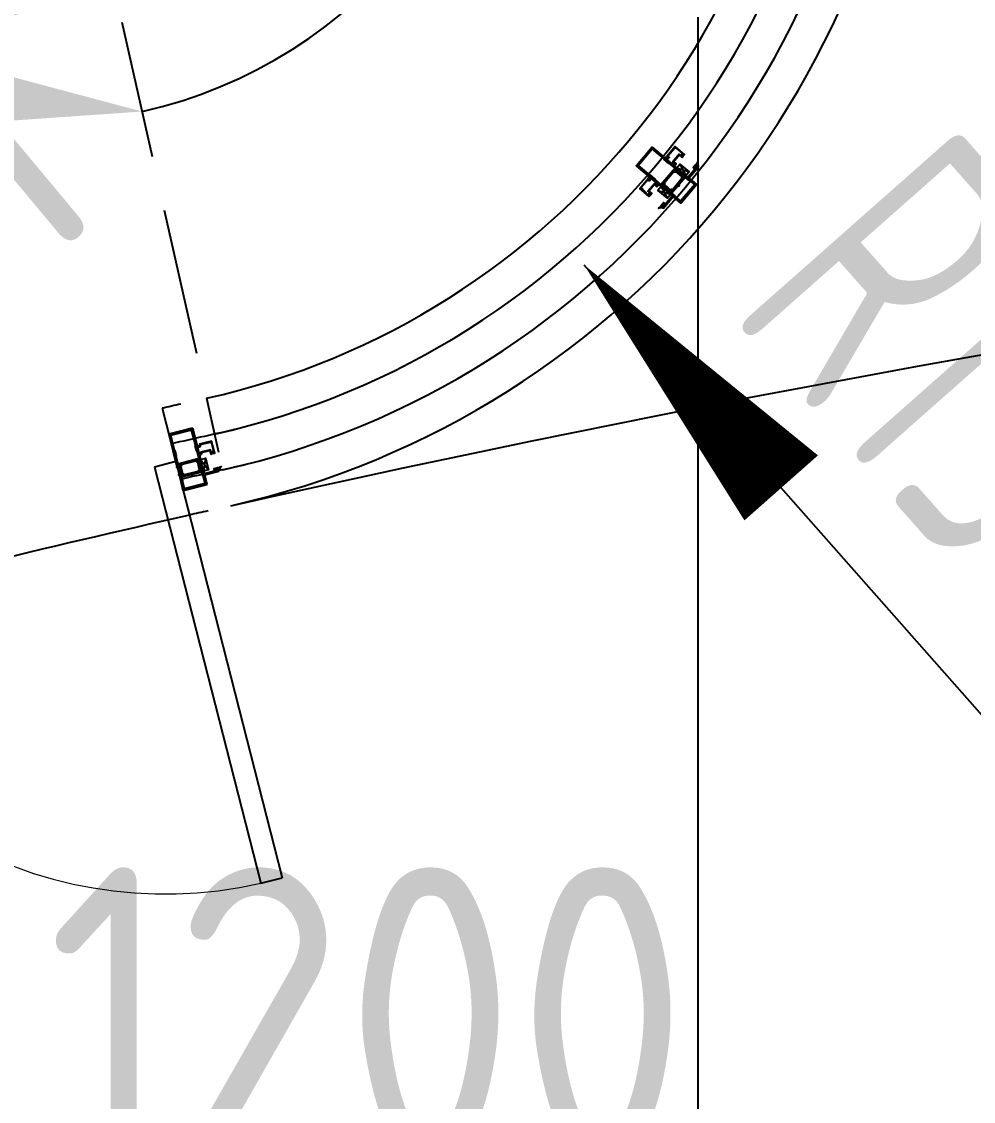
# Model space of a CAD drawing. Header units: inches. Extents: x 0 to 1813292486, y 0 to 3473589894.
# Drawn here: x 600666557 to 600668286, y 3473204879 to 3473206840 of the extents above; entities that cross this region are included whole.
import ezdxf

# ---------------------------------------------------------------- set-up
doc = ezdxf.new("R2010")
doc.units = ezdxf.units.IN
doc.header["$LTSCALE"] = 1000
doc.header["$MEASUREMENT"] = 0
for name, pattern in [('AX-MALL-DIM-P02$0$DASH', [0.35, 0.25, -0.1]), ('AX-MALL-GIRD-200$0$DOTE', [2.42, 2, -0.2, 0.02, -0.2]), ('AX-MALL-WALL-P02-QT$0$DASH', [0.35, 0.25, -0.1])]:
    doc.linetypes.add(name, pattern=pattern)
for name, color, linetype in [('A-Anno-Note', 241, 'Continuous'), ('AX-MALL-DIM-P02$0$A-Anno-Dims', 3, 'Continuous'), ('AX-MALL-DIM-P02$0$A-Detl-Patt', 8, 'Continuous'), ('AX-MALL-DIM-P02$0$A-Detl-Thin', 131, 'Continuous'), ('AX-MALL-GIRD-200$0$A-Grid', 222, 'AX-MALL-GIRD-200$0$DOTE'), ('AX-MALL-P02-200$0$A-Anno-Note', 241, 'Continuous'), ('AX-MALL-WALL-P02$0$A-Anno-Note', 241, 'Continuous'), ('AX-MALL-WALL-P02-QT$0$A-Anno-Note', 241, 'Continuous'), ('AX-MALL-WALL-P02-QT$0$A-Curt', 151, 'Continuous'), ('AX-MALL-WALL-P02-QT$0$A-Detl-Patt', 8, 'Continuous'), ('AX-MALL-WALL-P02-QT$0$A-Detl-Thin', 131, 'Continuous'), ('AX-MALL-WALL-P02-QT$0$A-Wind', 4, 'Continuous'), ('AX-MALL-WALL-P02-QT$0$GASKET', 2, 'Continuous'), ('AX-MALL-WALL-P02-QT$0$STSF', 2, 'Continuous'), ('AX-MALL-ZTKD-P02$0$A-Anno-Note', 241, 'Continuous')]:
    doc.layers.add(name, color=color, linetype=linetype)
doc.layers.add('AX-MALL-WALL-P02-QT$0$AM_SUPPR', color=6, linetype='Continuous', lineweight=30)
doc.layers.add('AX-MALL-WALL-P02-QT$0$M-AUX-TO-ARCH', color=1, linetype='Continuous', plot=False)
doc.styles.add('AX-MALL-DIM-P02$0$_TCH_DIM', font='gbenor.shx')
doc.styles.add('AX-MALL-DIM-P02$0$_TCH_DIM_T3', font='gbenor.shx')
doc.dimstyles.new('AX-MALL-DIM-P02$0$_TCH_ARCH&&180', dxfattribs={"dimtxt": 535.5, "dimasz": 270, "dimexe": 450, "dimexo": 450, "dimgap": 137.25, "dimtad": 1, "dimdec": 0, "dimzin": 0, "dimdsep": 46, "dimtxsty": 'AX-MALL-DIM-P02$0$_TCH_DIM_T3', "dimblk": 'AX-MALL-DIM-P02$0$_ArchTick', "dimcen": 0.09, "dimclrt": 7, "dimazin": 2, "dimtfac": 1, "dimtdec": 0, "dimtix": 1, "dimtmove": 2, "dimatfit": 3, "dimfxl": 500, "dimtolj": 1, "dimtzin": 0, "dimarcsym": 0})
doc.dimstyles.new('AX-MALL-DIM-P02$0$_TCH_ARROW&&180', dxfattribs={"dimtxt": 535.5, "dimasz": 540, "dimexe": 450, "dimexo": 450, "dimgap": 137.25, "dimtad": 1, "dimdec": 0, "dimzin": 0, "dimdsep": 46, "dimtxsty": 'AX-MALL-DIM-P02$0$_TCH_DIM_T3', "dimcen": 0.09, "dimclrt": 7, "dimaunit": 1, "dimadec": 3, "dimazin": 2, "dimtfac": 1, "dimtdec": 0, "dimtix": 1, "dimtmove": 2, "dimatfit": 3, "dimfxl": 500, "dimtolj": 1, "dimtzin": 0, "dimarcsym": 0})

# ---------------------------------------------------------------- blocks, each defined once
blk = doc.blocks.new('AX-MALL-GIRD-200')
at = {"layer": 'AX-MALL-GIRD-200$0$A-Grid'}
blk.add_line((600458766.1, 3473023090), (600497495.7, 3473127053.7), dxfattribs=at)
blk = doc.blocks.new('AX-MALL-WALL-P02-QT$0$tj')
at = {"layer": 'AX-MALL-WALL-P02-QT$0$A-Detl-Patt'}
h = blk.add_hatch(dxfattribs=at)
h.set_pattern_fill('STEEL', color=256, scale=100, angle=50.4318)
h.set_pattern_definition([(75, (-14278.2, 156289.83), (-153.340725, 41.087523), []), (75, (-14317.88, 156358.57), (-153.340725, 41.087523), [])])
edge = h.paths.add_edge_path()
edge.add_arc((274303, 370915.4), 354853.2, 270.960109, 275.951313)
edge.add_line((311095.3, 17974.7), (323404.3, 17664.9))
edge.add_arc((337498.6, -5423), 27050, 84.42965, 121.40246, ccw=False)
edge.add_line((340124.3, 21499.2), (352435.6, 23411.5))
edge.add_line((352435.6, 23411.5), (352460.3, 23263.6))
edge.add_arc((262949, 558936.3), 543100, 279.486523, 288.50533)
edge.add_line((435325, 43917.8), (435185.9, 44187.6))
edge.add_arc((262949, 558936.3), 542800, 279.518166, 288.500444, ccw=False)
edge.add_line((352706.5, 23609), (352681.7, 23756.9))
edge.add_line((352681.7, 23756.9), (340117.8, 21803.8))
edge.add_arc((337510.1, -5455), 27383.3, 84.53553, 121.20268)
edge.add_line((323323.7, 17967), (311085.8, 18275))
edge.add_arc((274273.8, 371474.5), 355112.7, 270.964111, 275.950126, ccw=False)
edge.add_line((280249, 16412.1), (280249, 16112))
blk = doc.blocks.new('AX-MALL-WALL-P02-QT$0$1')
at = {"layer": 'AX-MALL-WALL-P02-QT$0$A-Detl-Patt', "linetype": 'AX-MALL-WALL-P02-QT$0$DASH', "extrusion": (0, 0, -1)}
for p, q in [((108521.7, -109072.2), (108772.2, -108543.5)), ((108548.8, -109085), (108799.3, -108556.4)), ((108799.3, -108556.4), (108772.2, -108543.5)), ((109579.1, -109573.1), (109829.5, -109044.4)), ((109829.5, -109044.4), (109856.6, -109057.2)), ((109606.2, -109585.9), (109856.6, -109057.2)), ((108521.7, -109072.2), (108548.8, -109085)), ((109606.2, -109585.9), (109579.1, -109573.1))]:
    blk.add_line(p, q, dxfattribs=at)
at = {"layer": 'AX-MALL-WALL-P02-QT$0$A-Detl-Patt', "linetype": 'AX-MALL-WALL-P02-QT$0$DASH', "lineweight": 13, "extrusion": (0, 0, -1)}
blk.add_lwpolyline([(-108799.2, -108556.5, 0.406722), (-109064, -109329.1, 0.406722), (-109829.4, -109044.6)], format="xyb", dxfattribs=at)
at = {"layer": 'AX-MALL-WALL-P02-QT$0$A-Detl-Patt', "linetype": 'AX-MALL-WALL-P02-QT$0$DASH', "lineweight": 13}
blk.add_lwpolyline([(108478.9, -109162.6), (109563.4, -109676.3), (109649, -109495.5), (108564.5, -108981.8)], close=True, dxfattribs=at)
blk = doc.blocks.new('AX-MALL-WALL-P02-QT$0$A$C0A607B9E')
at = {"linetype": 'Continuous'}
h = blk.add_hatch(dxfattribs=at)
h.set_pattern_fill('ANSI37', color=1)
h.set_pattern_definition([(45, (-14339043.6352, -8955566.6047), (-1.12253201513, 1.12253201513), []), (135, (-14339043.6352, -8955566.6047), (-1.12253201513, -1.12253201513), [])])
edge = h.paths.add_edge_path()
edge.add_arc((-0.9, 1.2), 0.3, 90, 158.929)
edge.add_arc((-10.5, 4.9), 10, 296.683, 338.929, ccw=False)
edge.add_arc((-5.9, -4.3), 0.3, 116.683, 276.6693)
edge.add_arc((-6.9, 4.3), 9, 276.6693, 314.4305)
edge.add_arc((-0.4, -2.3), 0.3, 15.9653, 134.4305, ccw=False)
edge.add_line((-0.1, -2.2), (0.3, -3.7))
edge.add_arc((0.7, -3.6), 0.4, 195.9653, 344.0347)
edge.add_line((1.1, -3.7), (1.5, -2.2))
edge.add_arc((1.8, -2.3), 0.3, 15.9653, 164.0347, ccw=False)
edge.add_line((2.1, -2.2), (2.5, -3.7))
edge.add_arc((2.9, -3.6), 0.4, 195.9653, 344.0347)
edge.add_line((3.3, -3.7), (3.7, -2.2))
edge.add_arc((4, -2.3), 0.3, 15.9653, 164.0347, ccw=False)
edge.add_line((4.3, -2.2), (4.7, -3.7))
edge.add_arc((5.1, -3.6), 0.4, 195.9653, 344.0347)
edge.add_line((5.5, -3.7), (5.9, -2.2))
edge.add_arc((6.2, -2.3), 0.3, 15.9653, 164.0347, ccw=False)
edge.add_line((6.5, -2.2), (6.9, -3.7))
edge.add_arc((7.3, -3.6), 0.4, 195.9653, 360)
edge.add_line((7.7, -3.6), (7.7, -0.3))
edge.add_arc((7.4, -0.3), 0.3, 0, 90)
edge.add_line((7.4, 0), (0, 0))
edge.add_line((0, 0), (0, 1.5))
edge.add_line((0, 1.5), (-0.9, 1.5))
at = {"color": 1, "linetype": 'Continuous'}
blk.add_lwpolyline([(-0.9, 1.5, 0.310169), (-1.2, 1.3, -0.18645), (-6, -4, 0.838998), (-5.9, -4.6, 0.166272), (-0.6, -2.1, -0.568456), (-0.1, -2.2), (0.3, -3.7, 0.754029), (1.1, -3.7), (1.5, -2.2, -0.754029), (2.1, -2.2), (2.5, -3.7, 0.754029), (3.3, -3.7), (3.7, -2.2, -0.754029), (4.3, -2.2), (4.7, -3.7, 0.754029), (5.5, -3.7), (5.9, -2.2, -0.754029), (6.5, -2.2), (6.9, -3.7, 0.869553), (7.7, -3.6), (7.7, -0.3, 0.414214), (7.4, 0), (0, 0), (0, 1.5)], format="xyb", close=True, dxfattribs=at)
blk = doc.blocks.new('AX-MALL-WALL-P02-QT$0$尺寸分格点')
at = {"ltscale": 10}
h = blk.add_hatch(color=1, dxfattribs=at)
h.dxf.hatch_style = 1
edge = h.paths.add_edge_path()
edge.add_line((0, -1.5), (0, 0))
edge.add_line((0, 0), (-1.5, 0))
edge.add_arc((0, 0), 1.5, 180, 270)
edge = h.paths.add_edge_path()
edge.add_line((0, 1.5), (0, 0))
edge.add_line((0, 0), (1.5, 0))
edge.add_arc((0, 0), 1.5, 0, 90)
for p, q in [((-2.5, 0), (2.5, 0)), ((0, -2.5), (0, 2.5))]:
    blk.add_line(p, q)
blk.add_circle((0, 0), 1.5)
blk = doc.blocks.new('AX-MALL-WALL-P02-QT$0$定位点')
blk.add_blockref('AX-MALL-WALL-P02-QT$0$尺寸分格点', (0, 0))
blk = doc.blocks.new('AX-MALL-WALL-P02-QT$0$A$C40565891')
h = blk.add_hatch()
h.set_pattern_fill('NET', color=6, scale=0.5, angle=315)
h.set_pattern_definition([(225, (-8954763.8857, -14331520.9494), (-1.12253201513, 1.12253201513), []), (135, (-8954763.8857, -14331520.9494), (1.12253201513, 1.12253201513), [])])
edge = h.paths.add_edge_path()
edge.add_line((-2.9, -1), (-17.1, -1))
edge.add_arc((-17.1, -2), 1, 90, 120)
edge.add_line((-17.6, -1.1), (-19.3, -2.1))
edge.add_line((-19.3, -2.1), (-19.6, -2.1))
edge.add_arc((-19.6, -1.7), 0.4, 180, 270, ccw=False)
edge.add_line((-20, -1.7), (-20, 1.7))
edge.add_arc((-19.6, 1.7), 0.4, 90, 180, ccw=False)
edge.add_line((-19.6, 2.1), (-19.3, 2.1))
edge.add_line((-19.3, 2.1), (-17.6, 1.1))
edge.add_arc((-17.1, 2), 1, 240, 270)
edge.add_line((-17.1, 1), (-2.9, 1))
edge.add_arc((-2.9, 2), 1, 270, 300)
edge.add_line((-2.4, 1.1), (-0.7, 2.1))
edge.add_line((-0.7, 2.1), (-0.4, 2.1))
edge.add_arc((-0.4, 1.7), 0.4, 0, 90, ccw=False)
edge.add_line((0, 1.7), (0, -1.7))
edge.add_arc((-0.4, -1.7), 0.4, 270, 360, ccw=False)
edge.add_line((-0.4, -2.1), (-0.7, -2.1))
edge.add_line((-0.7, -2.1), (-2.4, -1.1))
edge.add_arc((-2.9, -2), 1, 60, 90)
at = {"layer": 'AX-MALL-WALL-P02-QT$0$STSF', "lineweight": 40}
blk.add_lwpolyline([(-2.9, -1), (-17.1, -1, 0.131652), (-17.6, -1.1), (-19.3, -2.1), (-19.6, -2.1, -0.414214), (-20, -1.7), (-20, 1.7, -0.414214), (-19.6, 2.1), (-19.3, 2.1), (-17.6, 1.1, 0.131652), (-17.1, 1), (-2.9, 1, 0.131652), (-2.4, 1.1), (-0.7, 2.1), (-0.4, 2.1, -0.414214), (0, 1.7), (0, -1.7, -0.414214), (-0.4, -2.1), (-0.7, -2.1), (-2.4, -1.1, 0.131652)], format="xyb", close=True, dxfattribs=at)
blk = doc.blocks.new('AX-MALL-WALL-P02-QT$0$A$C5DA96DE0')
at = {"layer": 'AX-MALL-WALL-P02-QT$0$AM_SUPPR', "color": 3}
for points in [[(-22, 105.2), (-22, 46.6, -0.414214), (-21.7, 46.3), (-21.7, 45.3, -0.414214), (-21.9, 45.1), (-22.1, 45.1, 0.315299), (-22.3, 45), (-22.9, 43.4, 0.548619), (-22.7, 43.1), (-20, 43.3, 0.176327), (-19.8, 43.4), (-19.5, 43.8, 0.57735), (-19.5, 44.1), (-19.7, 44.1, -0.310745), (-19.9, 44.3), (-20.2, 46.2), (-20.2, 46.3, -0.664495), (-19.4, 46.7, 0.196262), (-19.2, 46.6), (-15.8, 46.6, -0.414214), (-15.5, 46.3), (-15.5, 46), (-16.5, 44.3, 0.57968), (-16.4, 44.1), (-15.1, 44.1, 0.266079), (-14.2, 44.6), (-13.3, 46.1, -0.266079), (-12.5, 46.6), (-12.5, 46.6), (12.5, 46.6, -0.266079), (13.3, 46.1), (14.2, 44.6, 0.266079), (15.1, 44.1), (16.4, 44.1, 0.57968), (16.5, 44.3), (15.5, 46), (15.5, 46.3, -0.414214), (15.8, 46.6), (19.2, 46.6, 0.196262), (19.4, 46.7, -0.664495), (20.2, 46.3), (20.2, 46.2), (19.9, 44.3, -0.310745), (19.7, 44.1), (19.5, 44.1, 0.57735), (19.5, 43.8), (19.8, 43.4, 0.176327), (20, 43.3), (22.7, 43.1, 0.548619), (22.9, 43.4), (22.3, 45, 0.315299), (22.1, 45.1), (21.9, 45.1, -0.414214), (21.7, 45.3), (21.7, 46.3, -0.414214), (22, 46.6), (22, 73.9)], [(-12.5, 26.6), (-12.5, 26.6, -0.266079), (-13.3, 27.1), (-14.2, 28.6, 0.266079), (-15.1, 29.1), (-16.4, 29.1, 0.57968), (-16.5, 28.9), (-15.5, 27.2), (-15.5, 26.9, -0.414214), (-15.8, 26.6), (-19.2, 26.6, 0.196262), (-19.4, 26.5, -0.664495), (-20.2, 26.9), (-20.2, 27), (-19.9, 28.9, -0.310745), (-19.7, 29.1), (-19.5, 29.1, 0.57735), (-19.5, 29.4), (-19.8, 29.8, 0.176327), (-20, 29.9), (-22.7, 30.1, 0.548619), (-22.9, 29.8), (-22.3, 28.2, 0.315299), (-22.1, 28.1), (-21.9, 28.1, -0.414214), (-21.7, 27.9), (-21.7, 26.9, -0.414214), (-22, 26.6), (-22, 0), (22, 0), (22, 18)], [(22, 20), (22, 26.6, -0.414214), (21.7, 26.9), (21.7, 27.9, -0.414214), (21.9, 28.1), (22.1, 28.1, 0.315299), (22.3, 28.2), (22.9, 29.8, 0.548619), (22.7, 30.1), (20, 29.9, 0.176327), (19.8, 29.8), (19.5, 29.4, 0.57735), (19.5, 29.1), (19.7, 29.1, -0.310745), (19.9, 28.9), (20.2, 27), (20.2, 26.9, -0.664495), (19.4, 26.5, 0.196262), (19.2, 26.6), (15.8, 26.6, -0.414214), (15.5, 26.9), (15.5, 27.2), (16.5, 28.9, 0.57968), (16.4, 29.1), (15.1, 29.1, 0.266079), (14.2, 28.6), (13.3, 27.1, -0.266079), (12.5, 26.6), (-12.5, 26.6)]]:
    blk.add_lwpolyline(points, format="xyb", dxfattribs=at)
for points in [[(22, 73.9), (22, 73.9), (22, 105.2), (-22, 105.2)], [(-19.8, 103), (-19.8, 103), (-19.8, 74.7), (-19, 73.7), (-19, 68.7), (-19, 63.7), (-20, 62.7), (-20, 48.8), (20, 48.8), (20, 62.7), (19, 63.7), (19, 68.7), (19, 73.7), (19.8, 74.7), (19.8, 103), (-19.8, 103)], [(-19, 24.4), (-19, 16.6), (-19.8, 15.6), (-19.8, 2.2), (-19.8, 2.2), (19.8, 2.2), (19.8, 15.6), (19, 16.6), (19, 24.4), (-19, 24.4)], [(22, 20), (44, 20), (44, 20.4), (45, 20.1), (45, 20.4), (46, 20.1), (46, 20.4), (47, 20.1), (47, 20.4), (48, 20.1), (48, 20.4), (49, 20.4), (49, 18), (22, 18)]]:
    blk.add_lwpolyline(points, dxfattribs=at)
at = {"color": 6, "ltscale": 10, "xscale": -0.9999999999999999, "rotation": 90}
blk.add_blockref('AX-MALL-WALL-P02-QT$0$A$C40565891', (-17.7, 26.6), dxfattribs=at)
at = {"color": 6, "ltscale": 10, "rotation": 270}
blk.add_blockref('AX-MALL-WALL-P02-QT$0$A$C40565891', (17.7, 26.6), dxfattribs=at)
blk = doc.blocks.new('AX-MALL-WALL-P02-QT$0$A$C3D8E1D5A')
at = {"color": 3, "ltscale": 10}
blk.add_lwpolyline([(-25, -18.8), (-25, -17.5), (-23, -17.5), (-23, -15.5), (-7, -15.5), (-7, -22.5), (-5.3, -22.5, 0.414214), (-5, -22.2), (-5, -21.8, 0.414), (-5.3, -21.5), (-5.7, -21.5, -0.483847), (-6, -21.1), (-5.7, -19.9), (-1.3, -19.9), (-1, -21.1, -0.47418), (-1.3, -21.5), (-1.7, -21.5, 0.414), (-2, -21.8), (-2, -22.2, 0.414214), (-1.7, -22.5), (0, -22.5), (0, 0), (-22.9, 0), (-22.9, -1), (-22.4, -1), (-22.4, -3, -0.414214), (-22.9, -3.5), (-25, -3.5), (-25.5, -2.9, 0.498868), (-25.9, -2.9), (-27.4, -5, 0.819287), (-27, -5.5), (-25.5, -4.5), (-22.9, -4.5, 0.414214), (-21.4, -3), (-21.4, -1), (-3.2, -1, -0.414209), (-1, -3.2), (-1, -18.5), (-6, -18.5), (-6, -14.5), (-24, -14.5), (-24, -16.5), (-25, -16.5), (-27.2, -16.5, 0.658242), (-27.6, -17.3), (-25.9, -19.1, 0.682714), (-25, -18.8)], format="xyb", dxfattribs=at)
blk = doc.blocks.new('AX-MALL-WALL-P02-QT$0$A$C3EB17898')
at = {"color": 6}
for p, q in [((22, 23), (31.3, 1)), ((31.3, 23), (22, 1))]:
    blk.add_line(p, q, dxfattribs=at)
blk.add_lwpolyline([(22, 23), (31.3, 23), (31.3, 1), (22, 1)], close=True, dxfattribs=at)
at = {"color": 6, "ltscale": 10}
for name, p in [('AX-MALL-WALL-P02-QT$0$A$C5DA96DE0', (0, -23.7)), ('AX-MALL-WALL-P02-QT$0$A$C3D8E1D5A', (49.9, 50.2))]:
    blk.add_blockref(name, p, dxfattribs=at)
at = {"color": 6, "ltscale": 10, "rotation": 180}
blk.add_blockref('AX-MALL-WALL-P02-QT$0$A$C0A607B9E', (49, -3.3), dxfattribs=at)
at = {"layer": 'AX-MALL-WALL-P02-QT$0$GASKET', "extrusion": (0, 0, -1), "zscale": -1, "rotation": 270}
blk.add_blockref('AX-MALL-WALL-P02-QT$0$定位点', (0, 0), dxfattribs=at)
blk = doc.blocks.new('AX-MALL-WALL-P02-QT$0$A$C448B1DB9')
at = {"layer": 'AX-MALL-WALL-P02-QT$0$AM_SUPPR', "color": 3}
for points in [[(-12.5, 46.6), (12.5, 46.6, -0.266079), (13.3, 46.1), (14.2, 44.6, 0.266079), (15.1, 44.1), (16.4, 44.1, 0.57968), (16.5, 44.3), (15.5, 46), (15.5, 46.3, -0.414214), (15.8, 46.6), (19.2, 46.6, 0.196262), (19.4, 46.7, -0.664495), (20.2, 46.3), (20.2, 46.2), (19.9, 44.3, -0.310745), (19.7, 44.1), (19.5, 44.1, 0.57735), (19.5, 43.8), (19.8, 43.4, 0.176327), (20, 43.3), (22.7, 43.1, 0.548619), (22.9, 43.4), (22.3, 45, 0.315299), (22.1, 45.1), (21.9, 45.1, -0.414214), (21.7, 45.3), (21.7, 46.3, -0.414214), (22, 46.6), (22, 52.4), (27, 52.4), (27, 55.1), (25.9, 56.3, 0.668179), (25, 55.9), (25, 54.4), (22, 54.4), (22, 72.4), (25, 72.4), (25, 70.9, 0.668179), (25.9, 70.5), (27, 71.7), (27, 73.9), (22, 73.9), (22, 105.2), (-22, 105.2), (-22, 73.9), (-27, 73.9), (-27, 71.7), (-25.9, 70.5, 0.668179), (-25, 70.9), (-25, 72.4), (-22, 72.4), (-22, 54.4), (-25, 54.4), (-25, 55.9, 0.668179), (-25.9, 56.3), (-27, 55.1), (-27, 52.4), (-22, 52.4), (-22, 46.6, -0.414214), (-21.7, 46.3), (-21.7, 45.3, -0.414214), (-21.9, 45.1), (-22.1, 45.1, 0.315299), (-22.3, 45), (-22.9, 43.4, 0.548619), (-22.7, 43.1), (-20, 43.3, 0.176327), (-19.8, 43.4), (-19.5, 43.8, 0.57735), (-19.5, 44.1), (-19.7, 44.1, -0.310745), (-19.9, 44.3), (-20.2, 46.2), (-20.2, 46.3, -0.664495), (-19.4, 46.7, 0.196262), (-19.2, 46.6), (-15.8, 46.6, -0.414214), (-15.5, 46.3), (-15.5, 46), (-16.5, 44.3, 0.57968), (-16.4, 44.1), (-15.1, 44.1, 0.266079), (-14.2, 44.6), (-13.3, 46.1, -0.266079), (-12.5, 46.6), (-12.5, 46.6)], [(-12.5, 26.6), (-12.5, 26.6, -0.266079), (-13.3, 27.1), (-14.2, 28.6, 0.266079), (-15.1, 29.1), (-16.4, 29.1, 0.57968), (-16.5, 28.9), (-15.5, 27.2), (-15.5, 26.9, -0.414214), (-15.8, 26.6), (-19.2, 26.6, 0.196262), (-19.4, 26.5, -0.664495), (-20.2, 26.9), (-20.2, 27), (-19.9, 28.9, -0.310745), (-19.7, 29.1), (-19.5, 29.1, 0.57735), (-19.5, 29.4), (-19.8, 29.8, 0.176327), (-20, 29.9), (-22.7, 30.1, 0.548619), (-22.9, 29.8), (-22.3, 28.2, 0.315299), (-22.1, 28.1), (-21.9, 28.1, -0.414214), (-21.7, 27.9), (-21.7, 26.9, -0.414214), (-22, 26.6), (-22, 20), (-44, 20), (-44, 20.4), (-45, 20.1), (-45, 20.4), (-46, 20.1), (-46, 20.4), (-47, 20.1), (-47, 20.4), (-48, 20.1), (-48, 20.4), (-49, 20.4), (-49, 18), (-22, 18), (-22, 0), (22, 0), (22, 18), (49, 18), (49, 20.4), (48, 20.4), (48, 20.1), (47, 20.4), (47, 20.1), (46, 20.4), (46, 20.1), (45, 20.4), (45, 20.1), (44, 20.4), (44, 20), (22, 20), (22, 26.6, -0.414214), (21.7, 26.9), (21.7, 27.9, -0.414214), (21.9, 28.1), (22.1, 28.1, 0.315299), (22.3, 28.2), (22.9, 29.8, 0.548619), (22.7, 30.1), (20, 29.9, 0.176327), (19.8, 29.8), (19.5, 29.4, 0.57735), (19.5, 29.1), (19.7, 29.1, -0.310745), (19.9, 28.9), (20.2, 27), (20.2, 26.9, -0.664495), (19.4, 26.5, 0.196262), (19.2, 26.6), (15.8, 26.6, -0.414214), (15.5, 26.9), (15.5, 27.2), (16.5, 28.9, 0.57968), (16.4, 29.1), (15.1, 29.1, 0.266079), (14.2, 28.6), (13.3, 27.1, -0.266079), (12.5, 26.6), (-12.5, 26.6)]]:
    blk.add_lwpolyline(points, format="xyb", dxfattribs=at)
for points in [[(-19.8, 103), (-19.8, 103), (-19.8, 74.7), (-19, 73.7), (-19, 68.7), (-19, 63.7), (-20, 62.7), (-20, 48.8), (20, 48.8), (20, 62.7), (19, 63.7), (19, 68.7), (19, 73.7), (19.8, 74.7), (19.8, 103), (-19.8, 103)], [(-19, 24.4), (-19, 16.6), (-19.8, 15.6), (-19.8, 2.2), (-19.8, 2.2), (19.8, 2.2), (19.8, 15.6), (19, 16.6), (19, 24.4), (-19, 24.4)]]:
    blk.add_lwpolyline(points, dxfattribs=at)
at = {"color": 6, "ltscale": 10, "xscale": -1, "rotation": 90}
blk.add_blockref('AX-MALL-WALL-P02-QT$0$A$C40565891', (-17.7, 26.6), dxfattribs=at)
at = {"color": 6, "ltscale": 10, "rotation": 270}
blk.add_blockref('AX-MALL-WALL-P02-QT$0$A$C40565891', (17.7, 26.6), dxfattribs=at)
blk = doc.blocks.new('AX-MALL-WALL-P02-QT$0$A$C30882225')
at = {"color": 6}
for p, q in [((-22, 23), (-31.3, 1)), ((-31.3, 23), (-22, 1)), ((22, 23), (31.3, 1)), ((31.3, 23), (22, 1))]:
    blk.add_line(p, q, dxfattribs=at)
for points in [[(-22, 23), (-31.3, 23), (-31.3, 1), (-22, 1)], [(22, 23), (31.3, 23), (31.3, 1), (22, 1)]]:
    blk.add_lwpolyline(points, close=True, dxfattribs=at)
at = {"color": 6, "ltscale": 10}
for name, p in [('AX-MALL-WALL-P02-QT$0$A$C448B1DB9', (0, -23.7)), ('AX-MALL-WALL-P02-QT$0$A$C3D8E1D5A', (49.9, 50.2))]:
    blk.add_blockref(name, p, dxfattribs=at)
at = {"color": 6, "ltscale": 10, "xscale": -1}
blk.add_blockref('AX-MALL-WALL-P02-QT$0$A$C3D8E1D5A', (-49.9, 50.2), dxfattribs=at)
at = {"color": 6, "ltscale": 10, "xscale": -1, "rotation": 180}
blk.add_blockref('AX-MALL-WALL-P02-QT$0$A$C0A607B9E', (-49, -3.3), dxfattribs=at)
at = {"color": 6, "ltscale": 10, "rotation": 179.9999999999999}
blk.add_blockref('AX-MALL-WALL-P02-QT$0$A$C0A607B9E', (49, -3.3), dxfattribs=at)
at = {"layer": 'AX-MALL-WALL-P02-QT$0$GASKET', "extrusion": (0, 0, -1), "zscale": -1, "rotation": 270}
blk.add_blockref('AX-MALL-WALL-P02-QT$0$定位点', (0, 0), dxfattribs=at)
blk = doc.blocks.new('AX-MALL-WALL-P02-QT$0$mqst2')
at = {"color": 6, "ltscale": 10}
for name, p, rotation in [('AX-MALL-WALL-P02-QT$0$A$C30882225', (454160.5, -40731.7), 49.95680613682599), ('AX-MALL-WALL-P02-QT$0$A$C3EB17898', (453276.5, -41257.1), 14.30025574399651)]:
    blk.add_blockref(name, p, dxfattribs=dict(at, rotation=rotation))
blk = doc.blocks.new('AX-MALL-WALL-P02-QT$0$$DorLib2D$00000002')
for p, q in [((-0.5, 0), (-0.5, 0.4875)), ((-0.475, 0.4875), (-0.5, 0.4875)), ((-0.475, 0), (-0.475, 0.4875)), ((0.475, 0), (0.475, 0.4875)), ((0.475, 0.4875), (0.5, 0.4875)), ((0.5, 0), (0.5, 0.4875)), ((-0.5, 0), (-0.475, 0)), ((0.5, 0), (0.475, 0))]:
    blk.add_line(p, q)
at = {"lineweight": 13}
for centre, start, end in [((-0.4875, 0), 0, 88.5307), ((0.4875, 0), 91.4693, 180)]:
    blk.add_arc(centre, 0.4875, start, end, dxfattribs=at)
blk = doc.blocks.new('AX-MALL-WALL-P02-QT')
at = {"layer": 'AX-MALL-WALL-P02-QT$0$A-Curt'}
blk.add_line((600462528.6, 3473035977), (600462507.3, 3473035778.1), dxfattribs=at)
for centre, radius, start, end in [((600462799.1, 3473037353.2), 1400, 262.2524, 339.5682), ((600462799.1, 3473037353.2), 1466.7, 262.2524, 339.5682), ((600462799.1, 3473037353.2), 1533.3, 262.2524, 339.5682), ((600462799.1, 3473037353.2), 1600, 262.2524, 339.5682), ((600458471.7, 3473005546.3), 30700, 82.34204, 82.40631), ((600458471.7, 3473005546.3), 30633.3, 82.17308, 82.40306), ((600458471.7, 3473005546.3), 30566.7, 82.17379, 82.3998), ((600458471.7, 3473005546.3), 30500, 82.33198, 82.39652)]:
    blk.add_arc(centre, radius, start, end, dxfattribs=at)
at = {"layer": 'AX-MALL-WALL-P02-QT$0$A-Detl-Thin', "linetype": 'AX-MALL-WALL-P02-QT$0$DASH', "ltscale": 3}
for points in [[(600459656.3, 3473037224.1, -0.034995), (600464062.1, 3473036749.4, -0.023489)], [(600459582.7, 3473037026.7, -0.034945), (600463955.6, 3473036565.2, -0.034945)]]:
    blk.add_lwpolyline(points, format="xyb", dxfattribs=at)
at = {"layer": 'AX-MALL-WALL-P02-QT$0$A-Detl-Thin'}
blk.add_lwpolyline([(600462583.4, 3473035767.8, -0.041746), (600467546.4, 3473034665, -0.041746)], format="xyb", dxfattribs=at)
at = {"layer": 'AX-MALL-WALL-P02-QT$0$A-Wind'}
blk.add_arc((600458471.7, 3473005546.3), 30500, 82.39652, 85.40254, dxfattribs=at)
at = {"layer": 'AX-MALL-WALL-P02-QT$0$A-Anno-Note', "rotation": 339.5681613092181}
blk.add_blockref('AX-MALL-WALL-P02-QT$0$mqst2', (600052179.3, 3473232742.4), dxfattribs=at)
at = {"layer": 'AX-MALL-WALL-P02-QT$0$A-Detl-Thin', "rotation": 339.5681613091762}
blk.add_blockref('AX-MALL-WALL-P02-QT$0$tj', (600144118.7, 3473128496.3), dxfattribs=at)
at = {"layer": 'AX-MALL-WALL-P02-QT$0$A-Wind'}
blk.add_blockref('AX-MALL-GIRD-200', (0, 0), dxfattribs=at)
at = {"layer": 'AX-MALL-WALL-P02-QT$0$A-Wind', "xscale": 1600, "yscale": 1600, "zscale": 200, "rotation": 173.8995289143677}
blk.add_blockref('AX-MALL-WALL-P02-QT$0$$DorLib2D$00000002', (600461722.5, 3473035962.6), dxfattribs=at)
at = {"layer": 'AX-MALL-WALL-P02-QT$0$M-AUX-TO-ARCH', "rotation": 19.1990074032475}
blk.add_blockref('AX-MALL-WALL-P02-QT$0$1', (600322920, 3473104345.5), dxfattribs=at)
blk = doc.blocks.new('AX-MALL-WALL-P02')
at = {"layer": 'AX-MALL-WALL-P02$0$A-Anno-Note'}
blk.add_blockref('AX-MALL-WALL-P02-QT', (0, 0), dxfattribs=at)
blk = doc.blocks.new('AX-MALL-ZTKD-P02')
at = {"layer": 'AX-MALL-ZTKD-P02$0$A-Anno-Note'}
blk.add_blockref('AX-MALL-GIRD-200', (0, 0), dxfattribs=at)
blk = doc.blocks.new('*D1064')
at = {"layer": 'AX-MALL-DIM-P02$0$A-Anno-Dims', "color": 0, "lineweight": -2, "transparency": 16777216}
for p, q in [((600464014.3, 3473036900.5), (600464032.6, 3473036893.7)), ((600462624.2, 3473036068.3), (600462621.6, 3473036048.9))]:
    blk.add_line(p, q, dxfattribs=at)
for start, end in [(15.8848, 52.2015), (189.619, 225.9357), (262.2524, 339.5682)]:
    blk.add_arc((600462799.1, 3473037353.2), 866.4, start, end, dxfattribs=at)
at = {"layer": 'AX-MALL-DIM-P02$0$A-Anno-Dims', "color": 0, "transparency": 16777216}
for points in [[(600463722.3, 3473037586.8), (600463542.4, 3473037593.9), (600463610.9, 3473037050.8)], [(600462235.8, 3473036811.6), (600462157.2, 3473036649.7), (600462682.3, 3473036494.8)]]:
    blk.add_solid(points, dxfattribs=at)
at = {"layer": 'AX-MALL-DIM-P02$0$A-Anno-Dims', "color": 7, "transparency": 16777216, "insert": (600463036.1, 3473036957.4), "char_height": 535.5, "attachment_point": 5, "rotation": 30.9103, "style": 'AX-MALL-DIM-P02$0$_TCH_DIM_T3'}
blk.add_mtext('\\A1;77°18\'57"', dxfattribs=at)
blk = doc.blocks.new('AX-MALL-DIM-P02$0$_ArchTick')
at = {"color": 0, "linetype": 'ByBlock', "const_width": 0.4}
blk.add_lwpolyline([(-0.5, -0.5), (0.5, 0.5)], dxfattribs=at)
blk = doc.blocks.new('*D1066')
at = {"layer": 'AX-MALL-DIM-P02$0$A-Anno-Dims', "color": 0, "lineweight": -2, "transparency": 16777216}
for p, q in [((600461859.1, 3473034830.2), (600461480.6, 3473033814)), ((600462983.6, 3473034411.3), (600462605.1, 3473033395.1)), ((600461637.7, 3473034235.7), (600462762.2, 3473033816.8))]:
    blk.add_line(p, q, dxfattribs=at)
at = {"layer": 'AX-MALL-DIM-P02$0$A-Anno-Dims', "color": 0, "lineweight": -2, "transparency": 16777216, "xscale": 270, "yscale": 270, "zscale": 270}
for p, rotation in [((600461637.7, 3473034235.7), 159.568161300291), ((600462762.2, 3473033816.8), 339.568161300291)]:
    blk.add_blockref('AX-MALL-DIM-P02$0$_ArchTick', p, dxfattribs=dict(at, rotation=rotation))
at = {"layer": 'AX-MALL-DIM-P02$0$A-Anno-Dims', "color": 7, "transparency": 16777216, "insert": (600462493.7, 3473034814.8), "char_height": 535.5, "attachment_point": 5, "rotation": 339.5682, "style": 'AX-MALL-DIM-P02$0$_TCH_DIM_T3'}
blk.add_mtext('\\A1;1200', dxfattribs=at)
blk = doc.blocks.new('AX-MALL-DIM-P02')
at = {"layer": 'AX-MALL-DIM-P02$0$A-Anno-Dims'}
blk.add_lwpolyline([(600463531.4, 3473035449.2, 178.2, 0, 0), (600463337.5, 3473035953.2, 0, 0, 0)], format="xyseb", dxfattribs=at)
blk.add_lwpolyline([(600464036.8, 3473034134.9), (600463466.8, 3473035617.2), (600463337.5, 3473035953.2)], dxfattribs=at)
at = {"layer": 'AX-MALL-DIM-P02$0$A-Detl-Patt', "linetype": 'AX-MALL-DIM-P02$0$DASH'}
blk.add_line((600462799.1, 3473037353.2), (600462596.8, 3473035866.9), dxfattribs=at)
at = {"layer": 'AX-MALL-DIM-P02$0$A-Detl-Thin'}
blk.add_blockref('AX-MALL-ZTKD-P02', (0, 0), dxfattribs=at)
at = {"layer": 'AX-MALL-DIM-P02$0$A-Anno-Dims', "color": 7, "style": 'AX-MALL-DIM-P02$0$_TCH_DIM', "width": 0.7}
blk.add_text('R1500', height=535.5, rotation=291.0373, dxfattribs=at).set_placement((600463549.5, 3473035784.3))
at = {"layer": 'AX-MALL-DIM-P02$0$A-Anno-Dims'}
dim = blk.add_angular_dim_3p(base=(600463067.1296, 3473036529.3735), center=(600462799.056, 3473037353.2296), p1=(600462684.9001, 3473036514.1667), p2=(600463592.5755, 3473037057.6203), dimstyle='AX-MALL-DIM-P02$0$_TCH_ARROW&&180', override={"dimgap": 0}, dxfattribs=at)
dim.commit()
dim.dimension.update_dxf_attribs({"geometry": '*D1064', "text_midpoint": (600463036.0611, 3473036957.384), "dimtype": 133, "text_rotation": 30.9103})
dim = blk.add_linear_dim(base=(600462762.2, 3473033816.8), p1=(600462016.2, 3473035251.9), p2=(600463140.7, 3473034833), angle=339.5682, dimstyle='AX-MALL-DIM-P02$0$_TCH_ARCH&&180', dxfattribs=at)
dim.commit()
dim.dimension.update_dxf_attribs({"geometry": '*D1066', "text_midpoint": (600462493.7, 3473034814.8), "dimtype": 129})
blk = doc.blocks.new('AX-MALL-P02-200')
at = {"layer": 'AX-MALL-P02-200$0$A-Anno-Note'}
blk.add_blockref('AX-MALL-WALL-P02', (0, 0), dxfattribs=at)
blk.add_blockref('AX-MALL-DIM-P02', (0, 0), dxfattribs=at)

msp = doc.modelspace()

# ---------------------------------------------------------------- block references
at = {"layer": 'A-Anno-Note', "rotation": 20.43183869077545}
msp.add_blockref('AX-MALL-P02-200', (1250392458.5, 9048125.7), dxfattribs=at)

doc.saveas('drawing.dxf')
